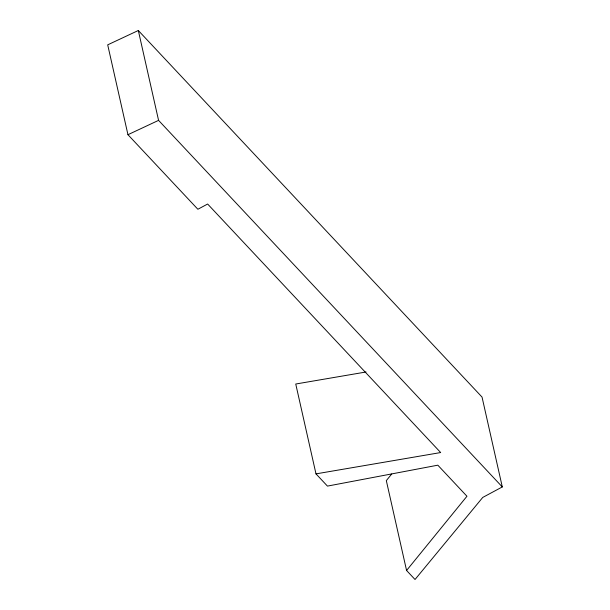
<?xml version="1.0" encoding="UTF-8"?>
<svg xmlns="http://www.w3.org/2000/svg" width="610" height="610" viewBox="0 0 610 610"><rect width="100%" height="100%" fill="white"/><g stroke="black" fill="none" stroke-linecap="round" stroke-linejoin="round"><path stroke-width="0.91" d="M391.704 474.008L386.321 480.619L406.573 570.48L415.029 579.5L482.746 497.432L502.297 486.94L482.045 397.087L138.317 30.5L107.703 44.843L127.955 134.703L197.869 209.26L207.636 204.022L440.672 452.551L315.988 473.871L295.743 384.018L366.046 371.993M406.573 570.48L466.955 496.25L437.827 465.178L327.456 486.101L315.988 473.871M127.955 134.703L158.57 120.361L502.297 486.94M138.317 30.5L158.57 120.361"/></g></svg>
